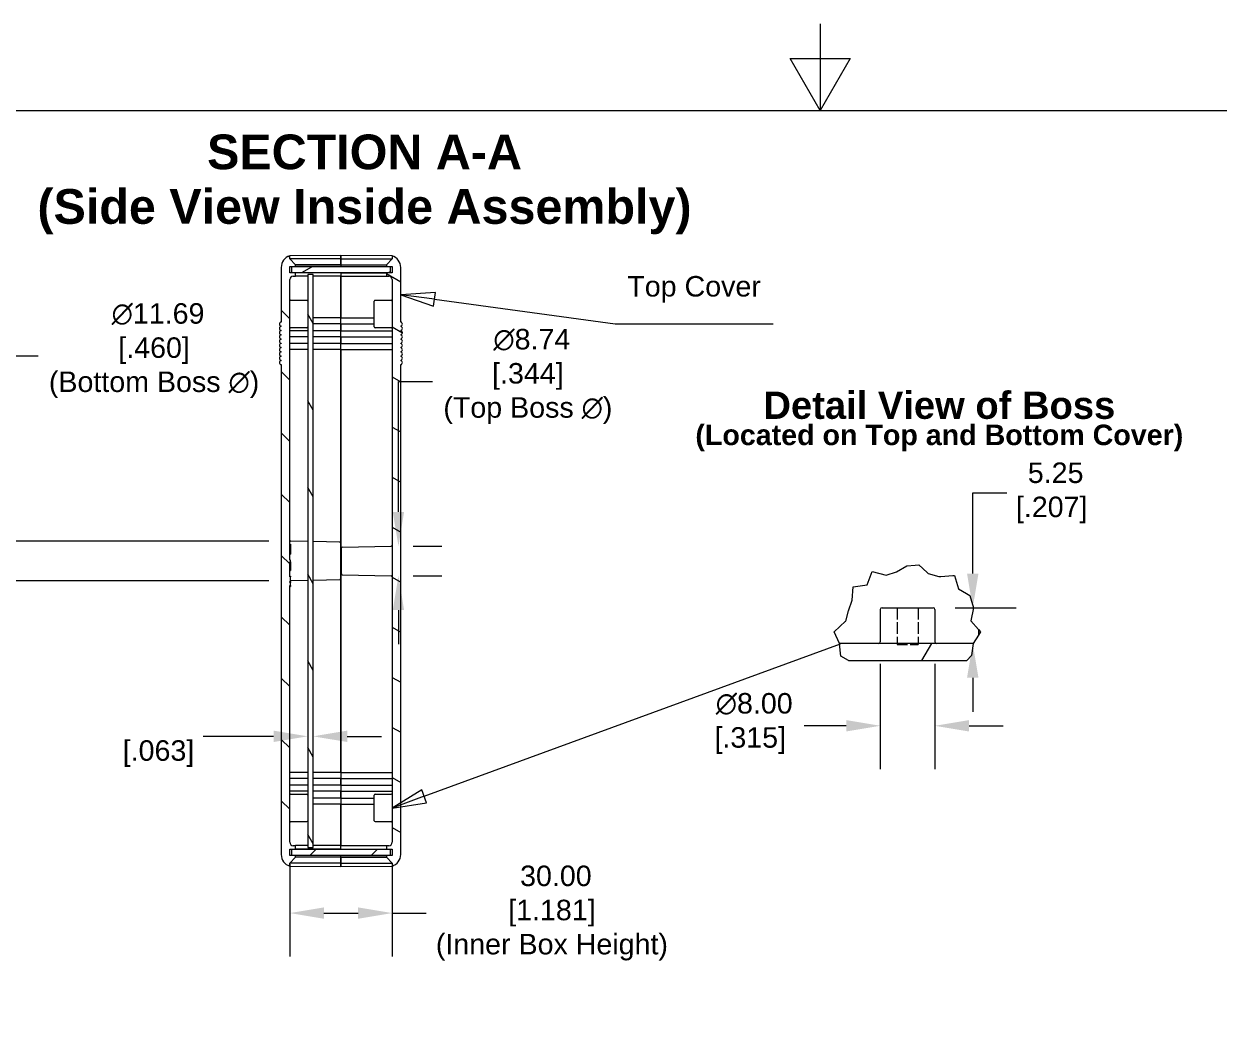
# Model space of a CAD drawing. Header units: millimetres. Extents: x 13 to 1104, y 13 to 850.
# Drawn here: x 325.5 to 675.7, y 557.1 to 850.4 of the extents above; entities that cross this region are included whole.
import ezdxf

# ---------------------------------------------------------------- set-up
doc = ezdxf.new("R2010")
doc.units = ezdxf.units.MM
doc.header["$LTSCALE"] = 4
doc.linetypes.add('DASHED', pattern=[0.2067, 0.1654, -0.0413])
for name, color, linetype, lineweight in [('Border (ANSI)', 7, 'Continuous', 9), ('Break Line (ANSI)', 7, 'Continuous', 9), ('Dimension (ANSI)', 7, 'Continuous', 9), ('Hatch (ANSI)', 7, 'Continuous', 9), ('Hidden (ANSI)', 7, 'DASHED', 9), ('Symbol (ANSI)', 7, 'Continuous', 9), ('Visible (ANSI)', 7, 'Continuous', 9)]:
    doc.layers.add(name, color=color, linetype=linetype, lineweight=lineweight)
doc.styles.add('Label Text (ANSI)', font='ARIALBD.TTF')
doc.styles.add('Note Text (ANSI)', font='ARIAL.TTF')
doc.dimstyles.new('Default - mm (ANSI)', dxfattribs={"dimscale": 4, "dimtxt": 1.5, "dimasz": 2.5, "dimexe": 3.175, "dimexo": 1.6002, "dimgap": 0.8, "dimtad": 0, "dimtih": 1, "dimtoh": 1, "dimrnd": 1e-08, "dimzin": 4, "dimdsep": 46, "dimtxsty": 'Note Text (ANSI)', "dimcen": 0.09, "dimdle": 10, "dimclrd": 256, "dimclre": 256, "dimclrt": 256, "dimadec": 1, "dimazin": 0, "dimtfac": 2.032, "dimtofl": 0, "dimtmove": 0, "dimatfit": 3, "dimfxl": 0, "dimtolj": 1, "dimtzin": 0, "dimlwd": -1, "dimlwe": -1, "dimarcsym": 0})

# ---------------------------------------------------------------- blocks, each defined once
blk = doc.blocks.new('Borders Default Border')
at = {"layer": 'Border (ANSI)', "flags": 128}
for points in [[(139.7, 212.598), (139.7, 206.248), (137.5, 210.058), (141.9, 210.058), (139.7, 206.248)], [(9.652, 9.652), (9.652, 206.248), (269.748, 206.248), (269.748, 9.652), (9.652, 9.652)]]:
    blk.add_lwpolyline(points, dxfattribs=at)
blk = doc.blocks.new('*D23')
at = {"layer": 'Defpoints', "color": 0}
for p in [(433.17, 697.45), (433.17, 688.71), (435.26, 688.71)]:
    blk.add_point(p, dxfattribs=at)
at = {"layer": 'Dimension (ANSI)'}
for p, q in [((435.26, 707.45), (435.26, 745.67)), ((435.26, 745.67), (445.26, 745.67)), ((439.57, 697.45), (447.96, 697.45)), ((439.57, 688.71), (447.96, 688.71)), ((435.26, 678.71), (435.26, 668.71))]:
    blk.add_line(p, q, dxfattribs=at)
for points in [[(433.59, 707.45), (436.92, 707.45), (435.26, 697.45)], [(433.59, 678.71), (436.92, 678.71), (435.26, 688.71)]]:
    blk.add_solid(points, dxfattribs=at)
at = {"layer": 'Dimension (ANSI)', "insert": (473.17, 761.05), "char_height": 6, "attachment_point": 2, "style": 'Note Text (ANSI)'}
blk.add_mtext('\\A1; {\\fAIGDT|b0|i0;\\H6.0000;n\\fArial|b0|i0;\\H6.0000;}8.74\\P[.344]{\\P(Top Boss \\fAIGDT|b0|i0;\\H6.0000;n\\fArial|b0|i0;\\H6.0000;)}', dxfattribs=at)
blk = doc.blocks.new('*D24')
at = {"layer": 'Defpoints', "color": 0}
for p in [(403.66, 698.92), (319.69, 687.23), (403.66, 687.23)]:
    blk.add_point(p, dxfattribs=at)
at = {"layer": 'Dimension (ANSI)'}
for p, q in [((319.69, 708.92), (319.69, 753.2)), ((319.69, 753.2), (329.69, 753.2)), ((397.25, 698.92), (306.99, 698.92)), ((397.26, 687.23), (306.99, 687.23)), ((319.69, 677.23), (319.69, 667.23))]:
    blk.add_line(p, q, dxfattribs=at)
for points in [[(318.02, 708.92), (321.36, 708.92), (319.69, 698.92)], [(318.02, 677.23), (321.36, 677.23), (319.69, 687.23)]]:
    blk.add_solid(points, dxfattribs=at)
at = {"layer": 'Dimension (ANSI)', "insert": (363.66, 768.58), "char_height": 6, "attachment_point": 2, "style": 'Note Text (ANSI)'}
blk.add_mtext('\\A1; {\\fAIGDT|b0|i0;\\H6.0000;n\\fArial|b0|i0;\\H6.0000;}11.69\\P[.460]{\\P(Bottom Boss \\fAIGDT|b0|i0;\\H6.0000;n\\fArial|b0|i0;\\H6.0000;)}', dxfattribs=at)
blk = doc.blocks.new('*D25')
at = {"layer": 'Defpoints', "color": 0}
for p in [(403.41, 610.68), (433.41, 610.68), (433.41, 589.94)]:
    blk.add_point(p, dxfattribs=at)
at = {"layer": 'Dimension (ANSI)'}
for p, q in [((403.41, 604.28), (403.41, 577.24)), ((433.41, 604.28), (433.41, 577.24)), ((413.41, 589.94), (423.41, 589.94)), ((433.41, 589.94), (443.41, 589.94))]:
    blk.add_line(p, q, dxfattribs=at)
for points in [[(413.41, 591.61), (413.41, 588.27), (403.41, 589.94)], [(423.41, 591.61), (423.41, 588.27), (433.41, 589.94)]]:
    blk.add_solid(points, dxfattribs=at)
at = {"layer": 'Dimension (ANSI)', "insert": (480.21, 589.94), "char_height": 6, "attachment_point": 5, "style": 'Note Text (ANSI)'}
blk.add_mtext('\\A1; 30.00\\P[1.181]{\\P(Inner Box Height)}', dxfattribs=at)
blk = doc.blocks.new('*D26')
at = {"layer": 'Defpoints', "color": 0}
for p in [(408.66, 641.71), (410.26, 641.71), (410.26, 641.71)]:
    blk.add_point(p, dxfattribs=at)
at = {"layer": 'Dimension (ANSI)'}
for p, q in [((398.66, 641.71), (378.09, 641.71)), ((420.26, 641.71), (430.26, 641.71))]:
    blk.add_line(p, q, dxfattribs=at)
for points in [[(398.66, 643.38), (398.66, 640.05), (408.66, 641.71)], [(420.26, 643.38), (420.26, 640.05), (410.26, 641.71)]]:
    blk.add_solid(points, dxfattribs=at)
at = {"layer": 'Dimension (ANSI)', "insert": (364.96, 650.56), "char_height": 6, "attachment_point": 2, "style": 'Note Text (ANSI)'}
blk.add_mtext('\\A1; \\P[.063]', dxfattribs=at)
blk = doc.blocks.new('Balloon2')
at = {"layer": 'Symbol (ANSI)'}
for p, q in [((111.522, 192.929), (108.978, 192.768)), ((111.455, 192.433), (108.978, 192.768)), ((108.978, 192.768), (111.388, 191.938)), ((111.388, 191.938), (111.522, 192.929)), ((111.455, 192.433), (124.676, 190.646)), ((124.676, 190.646), (136.258, 190.646))]:
    blk.add_line(p, q, dxfattribs=at)
at = {"layer": 'Symbol (ANSI)', "flags": 128}
blk.add_lwpolyline([(111.522, 192.929), (108.978, 192.768), (111.388, 191.938), (111.522, 192.929)], dxfattribs=at)
at = {"layer": 'Symbol (ANSI)'}
blk.add_solid([(111.522, 192.929), (108.978, 192.768), (111.388, 191.938), (111.522, 192.929)], dxfattribs=at)
at = {"layer": 'Symbol (ANSI)', "insert": (130.467, 193.158), "char_height": 1.5, "attachment_point": 5, "style": 'Note Text (ANSI)'}
blk.add_mtext('Top Cover', dxfattribs=at)
blk = doc.blocks.new('Balloon5')
at = {"layer": 'Symbol (ANSI)'}
for p, q in [((110.7, 156.036), (141.18, 167.209)), ((110.528, 156.505), (108.353, 155.175)), ((110.7, 156.036), (108.353, 155.175)), ((110.872, 155.566), (110.528, 156.505)), ((108.353, 155.175), (110.872, 155.566))]:
    blk.add_line(p, q, dxfattribs=at)
at = {"layer": 'Symbol (ANSI)', "flags": 128}
blk.add_lwpolyline([(110.528, 156.505), (108.353, 155.175), (110.872, 155.566), (110.528, 156.505)], dxfattribs=at)
at = {"layer": 'Symbol (ANSI)'}
blk.add_solid([(110.528, 156.505), (108.353, 155.175), (110.872, 155.566), (110.528, 156.505)], dxfattribs=at)
blk = doc.blocks.new('*D41')
at = {"layer": 'Defpoints', "color": 0}
for p in [(576.42, 669.38), (592.42, 669.38), (592.42, 644.8)]:
    blk.add_point(p, dxfattribs=at)
at = {"layer": 'Dimension (ANSI)'}
for p, q in [((576.42, 662.98), (576.42, 632.1)), ((592.42, 662.98), (592.42, 632.1)), ((566.42, 644.8), (554.09, 644.8)), ((602.42, 644.8), (612.42, 644.8))]:
    blk.add_line(p, q, dxfattribs=at)
for points in [[(566.42, 646.47), (566.42, 643.13), (576.42, 644.8)], [(602.42, 646.47), (602.42, 643.13), (592.42, 644.8)]]:
    blk.add_solid(points, dxfattribs=at)
at = {"layer": 'Dimension (ANSI)', "insert": (538.32, 654.39), "char_height": 6, "attachment_point": 2, "style": 'Note Text (ANSI)'}
blk.add_mtext('\\A1; {\\fAIGDT|b0|i0;\\H6.0000;n\\fArial|b0|i0;\\H6.0000;}8.00\\P[.315]', dxfattribs=at)
blk = doc.blocks.new('*D42')
at = {"layer": 'Defpoints', "color": 0}
for p in [(591.92, 679.38), (603.5, 668.88), (603.63, 668.88)]:
    blk.add_point(p, dxfattribs=at)
at = {"layer": 'Dimension (ANSI)'}
for p, q in [((603.5, 689.38), (603.5, 713.06)), ((603.5, 713.06), (613.5, 713.06)), ((598.32, 679.38), (616.2, 679.38)), ((597.22, 668.88), (590.8, 668.88)), ((603.5, 658.88), (603.5, 648.88))]:
    blk.add_line(p, q, dxfattribs=at)
for points in [[(601.84, 689.38), (605.17, 689.38), (603.5, 679.38)], [(601.84, 658.88), (605.17, 658.88), (603.5, 668.88)]]:
    blk.add_solid(points, dxfattribs=at)
at = {"layer": 'Dimension (ANSI)', "insert": (626.63, 721.92), "char_height": 6, "attachment_point": 2, "style": 'Note Text (ANSI)'}
blk.add_mtext('\\A1; 5.25\\P[.207]', dxfattribs=at)

msp = doc.modelspace()

# ---------------------------------------------------------------- hatches: boundary and pattern name
at = {"layer": 'Hatch (ANSI)'}
h = msp.add_hatch(dxfattribs=at)
h.set_pattern_fill('ANSI31', color=256, scale=101.6, angle=-90, style=0)
h.set_pattern_definition([(315, (0, 0), (8.98026, 8.98026), [])])
edge = h.paths.add_edge_path()
edge.add_ellipse((401.036, 762.454), major_axis=(0, -0.625), ratio=0.9997389, start_angle=191.53696, end_angle=348.46304)
edge.add_line((400.911, 761.841), (400.911, 761.816))
edge.add_ellipse((401.036, 761.204), major_axis=(0, -0.625), ratio=0.9997389, start_angle=191.53696, end_angle=348.46304)
edge.add_line((400.911, 760.591), (400.911, 760.566))
edge.add_ellipse((401.036, 759.954), major_axis=(0, -0.625), ratio=0.9997389, start_angle=191.53696, end_angle=348.46304)
edge.add_line((400.911, 759.341), (400.911, 759.316))
edge.add_ellipse((401.036, 758.704), major_axis=(0, -0.625), ratio=0.9997389, start_angle=191.53696, end_angle=348.46304)
edge.add_line((400.911, 758.091), (400.911, 758.066))
edge.add_ellipse((401.036, 757.454), major_axis=(0, -0.625), ratio=0.9997389, start_angle=191.53696, end_angle=348.46304)
edge.add_line((400.911, 756.841), (400.911, 756.816))
edge.add_ellipse((401.036, 756.204), major_axis=(0, -0.625), ratio=0.9997389, start_angle=191.53696, end_angle=348.46304)
edge.add_line((400.911, 755.591), (400.911, 755.566))
edge.add_ellipse((401.036, 754.954), major_axis=(0, -0.625), ratio=0.9997389, start_angle=191.53696, end_angle=348.46304)
edge.add_line((400.911, 754.341), (400.911, 754.316))
edge.add_ellipse((401.036, 753.704), major_axis=(0, -0.625), ratio=0.9997389, start_angle=191.53696, end_angle=348.46304)
edge.add_line((400.911, 753.091), (400.911, 753.066))
edge.add_ellipse((401.036, 752.454), major_axis=(0, -0.625), ratio=0.9997389, start_angle=191.53696, end_angle=348.46304)
edge.add_line((400.911, 751.841), (400.911, 751.816))
edge.add_ellipse((401.036, 751.204), major_axis=(0, -0.625), ratio=0.9997389, start_angle=191.53696, end_angle=348.46304)
edge.add_line((400.911, 750.591), (400.911, 607.079))
edge.add_ellipse((404.411, 607.079), major_axis=(-3.5, 0), ratio=1, start_angle=0, end_angle=73.39845)
edge.add_line((403.411, 603.725), (403.411, 604.579))
edge.add_line((403.411, 604.579), (405.111, 606.349))
edge.add_line((405.111, 606.349), (405.111, 606.849))
edge.add_line((405.111, 606.849), (403.411, 606.849))
edge.add_line((403.411, 606.849), (403.411, 608.679))
edge.add_line((403.411, 608.679), (405.111, 608.679))
edge.add_line((405.111, 608.679), (405.111, 609.679))
edge.add_line((405.111, 609.679), (404.411, 609.679))
edge.add_ellipse((404.411, 610.679), major_axis=(0, -1), ratio=1, start_angle=270, end_angle=360, ccw=False)
edge.add_line((403.411, 610.679), (403.411, 685.864))
edge.add_line((403.411, 685.864), (403.661, 685.864))
edge.add_line((403.661, 685.864), (403.661, 686.798))
edge.add_line((403.661, 686.798), (403.411, 686.798))
edge.add_line((403.411, 686.798), (403.411, 687.086))
edge.add_line((403.411, 687.086), (403.661, 687.086))
edge.add_line((403.661, 687.086), (403.661, 688.401))
edge.add_line((403.661, 688.401), (403.411, 688.401))
edge.add_line((403.411, 688.401), (403.411, 692.825))
edge.add_line((403.411, 692.825), (403.661, 692.825))
edge.add_line((403.661, 692.825), (403.661, 693.311))
edge.add_line((403.661, 693.311), (403.411, 693.311))
edge.add_line((403.411, 693.311), (403.411, 775.479))
edge.add_ellipse((404.411, 775.479), major_axis=(-1, 0), ratio=1, start_angle=270, end_angle=360, ccw=False)
edge.add_line((404.411, 776.479), (405.111, 776.479))
edge.add_line((405.111, 776.479), (405.111, 777.479))
edge.add_line((405.111, 777.479), (403.411, 777.479))
edge.add_line((403.411, 777.479), (403.411, 779.309))
edge.add_line((403.411, 779.309), (405.111, 779.309))
edge.add_line((405.111, 779.309), (405.111, 779.809))
edge.add_line((405.111, 779.809), (403.411, 781.579))
edge.add_line((403.411, 781.579), (403.411, 782.433))
edge.add_ellipse((404.411, 779.079), major_axis=(-1, 3.354), ratio=1, start_angle=0, end_angle=73.39845)
edge.add_line((400.911, 779.079), (400.911, 763.066))
h = msp.add_hatch(dxfattribs=at)
h.set_pattern_fill('ANSI31', color=256, scale=101.6, angle=-75, style=0)
h.set_pattern_definition([(330, (0, 0), (6.35, 10.99852), [])])
edge = h.paths.add_edge_path()
edge.add_ellipse((435.786, 762.454), major_axis=(0, -0.625), ratio=0.9997389, start_angle=11.53696, end_angle=168.46304)
edge.add_line((435.911, 763.066), (435.911, 779.079))
edge.add_ellipse((432.411, 779.079), major_axis=(3.5, 0), ratio=1, start_angle=0, end_angle=73.39845)
edge.add_line((433.411, 782.433), (433.411, 781.579))
edge.add_line((433.411, 781.579), (431.711, 779.809))
edge.add_line((431.711, 779.809), (431.711, 779.309))
edge.add_line((431.711, 779.309), (433.411, 779.309))
edge.add_line((433.411, 779.309), (433.411, 777.479))
edge.add_line((433.411, 777.479), (431.711, 777.479))
edge.add_line((431.711, 777.479), (431.711, 776.479))
edge.add_line((431.711, 776.479), (432.411, 776.479))
edge.add_ellipse((432.411, 775.479), major_axis=(0, 1), ratio=1, start_angle=270, end_angle=360, ccw=False)
edge.add_line((433.411, 775.479), (433.411, 610.679))
edge.add_ellipse((432.411, 610.679), major_axis=(1, 0), ratio=1, start_angle=270, end_angle=360, ccw=False)
edge.add_line((432.411, 609.679), (431.711, 609.679))
edge.add_line((431.711, 609.679), (431.711, 608.679))
edge.add_line((431.711, 608.679), (433.411, 608.679))
edge.add_line((433.411, 608.679), (433.411, 606.849))
edge.add_line((433.411, 606.849), (431.711, 606.849))
edge.add_line((431.711, 606.849), (431.711, 606.349))
edge.add_line((431.711, 606.349), (433.411, 604.579))
edge.add_line((433.411, 604.579), (433.411, 603.725))
edge.add_ellipse((432.411, 607.079), major_axis=(1, -3.354), ratio=1, start_angle=0, end_angle=73.39845)
edge.add_line((435.911, 607.079), (435.911, 750.591))
edge.add_ellipse((435.786, 751.204), major_axis=(0, -0.625), ratio=0.9997389, start_angle=11.53696, end_angle=168.46304)
edge.add_line((435.911, 751.816), (435.911, 751.841))
edge.add_ellipse((435.786, 752.454), major_axis=(0, -0.625), ratio=0.9997389, start_angle=11.53696, end_angle=168.46304)
edge.add_line((435.911, 753.066), (435.911, 753.091))
edge.add_ellipse((435.786, 753.704), major_axis=(0, -0.625), ratio=0.9997389, start_angle=11.53696, end_angle=168.46304)
edge.add_line((435.911, 754.316), (435.911, 754.341))
edge.add_ellipse((435.786, 754.954), major_axis=(0, -0.625), ratio=0.9997389, start_angle=11.53696, end_angle=168.46304)
edge.add_line((435.911, 755.566), (435.911, 755.591))
edge.add_ellipse((435.786, 756.204), major_axis=(0, -0.625), ratio=0.9997389, start_angle=11.53696, end_angle=168.46304)
edge.add_line((435.911, 756.816), (435.911, 756.841))
edge.add_ellipse((435.786, 757.454), major_axis=(0, -0.625), ratio=0.9997389, start_angle=11.53696, end_angle=168.46304)
edge.add_line((435.911, 758.066), (435.911, 758.091))
edge.add_ellipse((435.786, 758.704), major_axis=(0, -0.625), ratio=0.9997389, start_angle=11.53696, end_angle=168.46304)
edge.add_line((435.911, 759.316), (435.911, 759.341))
edge.add_ellipse((435.786, 759.954), major_axis=(0, -0.625), ratio=0.9997389, start_angle=11.53696, end_angle=168.46304)
edge.add_line((435.911, 760.566), (435.911, 760.591))
edge.add_ellipse((435.786, 761.204), major_axis=(0, -0.625), ratio=0.9997389, start_angle=11.53696, end_angle=168.46304)
edge.add_line((435.911, 761.816), (435.911, 761.841))
h = msp.add_hatch(dxfattribs=at)
h.set_pattern_fill('ANSI31', color=256, scale=101.6, angle=-15, style=0)
h.set_pattern_definition([(30, (0, 0), (-6.35, 10.99852), [])])
h.paths.add_polyline_path([(403.911, 777.569), (432.911, 777.569), (432.911, 779.219), (403.911, 779.219)])
h = msp.add_hatch(dxfattribs=at)
h.set_pattern_fill('ANSI31', color=256, scale=101.6, angle=-105, style=0)
h.set_pattern_definition([(300, (0, 0), (10.99852, 6.35), [])])
h.paths.add_polyline_path([(408.661, 609.179), (410.261, 609.179), (410.261, 776.979), (408.661, 776.979)])
h = msp.add_hatch(dxfattribs=at)
h.set_pattern_fill('ANSI31', color=256, scale=203.2, angle=195, style=0)
h.set_pattern_definition([(240, (0, 0), (21.99705, -12.7), [])])
h.paths.add_polyline_path([(603.117, 665.408), (601.786, 663.879), (567.101, 663.879), (564.817, 665.216), (564.46, 668.796), (564.422, 668.879), (603.626, 668.879), (603.616, 668.864)])
h = msp.add_hatch(dxfattribs=at)
h.set_pattern_fill('ANSI31', color=256, scale=101.6, style=0)
h.set_pattern_definition([(45, (0, 0), (-8.98026, 8.98026), [])])
h.paths.add_polyline_path([(403.911, 606.939), (432.911, 606.939), (432.911, 608.589), (403.911, 608.589)])

# ---------------------------------------------------------------- linework, layer by layer
at = {"layer": 'Break Line (ANSI)'}
for p, q in [((572.609, 686.132), (574.019, 689.968)), ((574.019, 689.968), (578.159, 688.962)), ((578.159, 688.962), (581.12, 689.919)), ((581.12, 689.919), (584.23, 691.64)), ((584.23, 691.64), (586.664, 691.827)), ((586.664, 691.827), (587.691, 691.906)), ((587.691, 691.906), (590.164, 689.664)), ((590.164, 689.664), (590.459, 689.395)), ((590.459, 689.395), (593.597, 688.506)), ((593.597, 688.506), (594.164, 688.548)), ((594.164, 688.548), (597.664, 688.804)), ((597.664, 688.804), (598.122, 688.837)), ((598.122, 688.837), (599.336, 684.957)), ((568.166, 681.557), (568.443, 685.529)), ((568.443, 685.529), (572.609, 686.132)), ((599.336, 684.957), (601.664, 683.539)), ((601.664, 683.539), (602.668, 682.927)), ((602.668, 682.927), (603.733, 679.38)), ((567.093, 678.52), (568.166, 681.557)), ((603.733, 679.38), (602.952, 675.583)), ((566.296, 675.444), (567.093, 678.52)), ((562.89, 672.282), (566.264, 675.414)), ((566.264, 675.414), (566.296, 675.444)), ((602.952, 675.583), (605.164, 672.986)), ((605.164, 672.986), (605.763, 672.282)), ((564.422, 668.879), (562.89, 672.282)), ((564.46, 668.796), (564.422, 668.879)), ((564.817, 665.216), (564.46, 668.796)), ((603.616, 668.864), (603.117, 665.408)), ((603.626, 668.879), (603.616, 668.864)), ((605.164, 671.328), (603.626, 668.879)), ((605.763, 672.282), (605.164, 671.328)), ((603.117, 665.408), (601.786, 663.879)), ((567.101, 663.879), (564.817, 665.216))]:
    msp.add_line(p, q, dxfattribs=at)
at = {"layer": 'Hidden (ANSI)', "ltscale": 5.142581}
for p, q in [((581.374, 679.379), (581.374, 668.579)), ((587.474, 679.379), (587.474, 668.579))]:
    msp.add_line(p, q, dxfattribs=at)
at = {"layer": 'Hidden (ANSI)', "ltscale": 4.562533}
msp.add_line((581.374, 668.579), (587.474, 668.579), dxfattribs=at)
at = {"layer": 'Visible (ANSI)'}
for p, q in [((418.411, 782.579), (403.411, 782.433)), ((403.411, 781.579), (403.411, 782.433)), ((405.111, 779.809), (403.411, 781.579)), ((418.411, 781.579), (403.411, 781.579)), ((418.411, 782.579), (418.411, 781.579)), ((433.411, 782.433), (418.411, 782.579)), ((418.411, 781.579), (418.411, 782.579)), ((418.411, 781.579), (418.411, 779.809)), ((418.411, 779.809), (418.411, 781.579)), ((418.411, 781.579), (433.411, 781.579)), ((433.411, 781.579), (431.711, 779.809)), ((433.411, 782.433), (433.411, 781.579)), ((400.911, 779.079), (400.911, 763.066)), ((403.411, 777.479), (403.411, 779.309)), ((403.411, 779.309), (405.111, 779.309)), ((405.111, 777.479), (403.411, 777.479)), ((432.911, 779.219), (403.911, 779.219)), ((403.911, 779.219), (403.911, 777.569)), ((403.911, 777.569), (432.911, 777.569)), ((405.111, 779.309), (405.111, 779.809)), ((418.411, 779.809), (405.111, 779.809)), ((418.411, 779.309), (405.111, 779.309)), ((405.111, 776.479), (405.111, 777.479)), ((418.411, 777.479), (405.111, 777.479)), ((418.411, 779.809), (418.411, 779.309)), ((418.411, 779.809), (418.411, 779.309)), ((418.411, 779.809), (431.711, 779.809)), ((418.411, 779.309), (418.411, 779.219)), ((418.411, 779.309), (431.711, 779.309)), ((418.411, 779.219), (418.411, 779.309)), ((418.411, 777.569), (418.411, 777.479)), ((418.411, 777.479), (418.411, 777.569)), ((418.411, 777.479), (418.411, 776.456)), ((418.411, 777.479), (431.711, 777.479)), ((418.411, 777.479), (418.411, 776.456)), ((431.711, 779.809), (431.711, 779.309)), ((431.711, 779.309), (433.411, 779.309)), ((433.411, 777.479), (431.711, 777.479)), ((431.711, 777.479), (431.711, 776.479)), ((432.911, 777.569), (432.911, 779.219)), ((433.411, 779.309), (433.411, 777.479)), ((435.911, 763.066), (435.911, 779.079)), ((403.411, 693.311), (403.411, 775.479)), ((404.411, 776.479), (405.111, 776.479)), ((405.111, 776.456), (405.111, 776.479)), ((408.661, 776.456), (405.111, 776.456)), ((410.261, 776.979), (408.661, 776.979)), ((408.661, 776.979), (408.661, 609.179)), ((410.261, 609.179), (410.261, 776.979)), ((418.411, 776.456), (410.261, 776.456)), ((418.411, 774.479), (418.411, 776.456)), ((418.411, 776.456), (418.411, 774.479)), ((418.411, 776.456), (431.711, 776.456)), ((418.411, 774.479), (418.411, 764.279)), ((418.411, 764.279), (418.411, 774.479)), ((431.711, 776.479), (432.411, 776.479)), ((431.711, 776.479), (431.711, 776.456)), ((433.411, 775.479), (433.411, 610.679)), ((408.411, 769.399), (403.661, 769.399)), ((428.161, 761.649), (428.161, 769.149)), ((433.161, 769.399), (428.411, 769.399)), ((418.411, 764.279), (410.261, 764.279)), ((418.411, 762.529), (418.411, 764.279)), ((418.411, 762.529), (418.411, 764.279)), ((418.411, 764.279), (428.161, 764.279)), ((400.911, 761.841), (400.911, 761.816)), ((400.911, 760.591), (400.911, 760.566)), ((408.661, 760.529), (403.411, 760.529)), ((408.411, 761.399), (403.661, 761.399)), ((418.411, 762.529), (410.261, 762.529)), ((418.411, 760.529), (410.261, 760.529)), ((418.411, 762.529), (418.411, 760.529)), ((418.411, 760.529), (418.411, 762.529)), ((418.411, 762.529), (428.161, 762.529)), ((418.411, 758.779), (418.411, 760.529)), ((418.411, 758.779), (418.411, 760.529)), ((418.411, 760.529), (433.411, 760.529)), ((433.161, 761.399), (428.411, 761.399)), ((435.911, 761.816), (435.911, 761.841)), ((435.911, 760.566), (435.911, 760.591)), ((400.911, 759.341), (400.911, 759.316)), ((400.911, 758.091), (400.911, 758.066)), ((400.911, 756.841), (400.911, 756.816)), ((408.661, 758.779), (403.411, 758.779)), ((408.661, 756.779), (403.411, 756.779)), ((418.411, 758.779), (410.261, 758.779)), ((418.411, 756.779), (410.261, 756.779)), ((418.411, 758.779), (418.411, 756.779)), ((418.411, 756.779), (418.411, 758.779)), ((418.411, 758.779), (433.411, 758.779)), ((418.411, 755.029), (418.411, 756.779)), ((418.411, 755.029), (418.411, 756.779)), ((418.411, 756.779), (433.411, 756.779)), ((435.911, 759.316), (435.911, 759.341)), ((435.911, 758.066), (435.911, 758.091)), ((435.911, 756.816), (435.911, 756.841)), ((400.911, 755.591), (400.911, 755.566)), ((400.911, 754.341), (400.911, 754.316)), ((400.911, 753.091), (400.911, 753.066)), ((408.661, 755.029), (403.411, 755.029)), ((418.411, 755.029), (410.261, 755.029)), ((418.411, 755.029), (418.411, 631.129)), ((418.411, 631.129), (418.411, 755.029)), ((418.411, 755.029), (433.411, 755.029)), ((435.911, 755.566), (435.911, 755.591)), ((435.911, 754.316), (435.911, 754.341)), ((435.911, 753.066), (435.911, 753.091)), ((400.911, 751.841), (400.911, 751.816)), ((400.911, 750.591), (400.911, 607.079)), ((435.911, 751.816), (435.911, 751.841)), ((435.911, 607.079), (435.911, 750.591)), ((403.411, 698.032), (403.661, 698.032)), ((408.661, 698.814), (403.656, 698.923)), ((403.661, 698.032), (403.661, 695.032)), ((418.041, 698.61), (410.261, 698.779)), ((418.286, 698.36), (418.286, 687.798)), ((418.536, 689.273), (418.536, 696.885)), ((418.781, 697.135), (433.166, 697.448)), ((403.411, 695.032), (403.661, 695.032)), ((403.661, 693.311), (403.411, 693.311)), ((403.661, 692.825), (403.661, 693.311)), ((403.411, 688.401), (403.411, 692.825)), ((403.411, 692.825), (403.661, 692.825)), ((403.411, 690.311), (403.661, 690.311)), ((403.661, 692.825), (403.661, 692.436)), ((403.661, 692.436), (403.661, 690.311)), ((403.411, 688.641), (403.661, 688.641)), ((403.661, 688.401), (403.411, 688.401)), ((403.411, 686.798), (403.411, 687.086)), ((403.411, 687.086), (403.661, 687.086)), ((403.661, 686.798), (403.411, 686.798)), ((403.661, 688.641), (403.661, 688.401)), ((403.661, 687.086), (403.661, 688.401)), ((408.661, 687.343), (403.661, 687.234)), ((403.661, 687.086), (403.661, 687.029)), ((403.661, 687.029), (403.661, 686.798)), ((403.661, 685.864), (403.661, 686.798)), ((418.041, 687.548), (410.261, 687.378)), ((418.781, 689.023), (433.166, 688.709)), ((403.411, 610.679), (403.411, 685.864)), ((403.411, 685.864), (403.661, 685.864)), ((403.411, 685.579), (403.661, 685.579)), ((403.661, 685.864), (403.661, 685.579)), ((576.924, 679.379), (591.924, 679.379)), ((576.424, 678.879), (576.424, 669.379)), ((592.424, 678.879), (592.424, 669.379)), ((605.164, 672.986), (605.164, 671.328)), ((603.626, 668.879), (564.422, 668.879)), ((567.101, 663.879), (601.786, 663.879)), ((408.661, 631.129), (403.411, 631.129)), ((418.411, 631.129), (410.261, 631.129)), ((418.411, 631.129), (418.411, 629.379)), ((418.411, 631.129), (418.411, 629.379)), ((418.411, 631.129), (433.411, 631.129)), ((408.661, 629.379), (403.411, 629.379)), ((408.661, 627.379), (403.411, 627.379)), ((418.411, 629.379), (410.261, 629.379)), ((418.411, 627.379), (410.261, 627.379)), ((418.411, 629.379), (418.411, 627.379)), ((418.411, 627.379), (418.411, 629.379)), ((418.411, 629.379), (433.411, 629.379)), ((418.411, 627.379), (418.411, 625.629)), ((418.411, 627.379), (418.411, 625.629)), ((418.411, 627.379), (433.411, 627.379)), ((408.661, 625.629), (403.411, 625.629)), ((403.661, 624.759), (408.411, 624.759)), ((418.411, 625.629), (410.261, 625.629)), ((418.411, 623.629), (410.261, 623.629)), ((418.411, 625.629), (418.411, 623.629)), ((418.411, 623.629), (418.411, 625.629)), ((418.411, 625.629), (433.411, 625.629)), ((418.411, 623.629), (418.411, 621.879)), ((418.411, 623.629), (418.411, 621.879)), ((418.411, 623.629), (428.161, 623.629)), ((428.161, 617.009), (428.161, 624.509)), ((428.411, 624.759), (433.161, 624.759)), ((418.411, 621.879), (410.261, 621.879)), ((418.411, 621.879), (418.411, 611.679)), ((418.411, 611.679), (418.411, 621.879)), ((418.411, 621.879), (428.161, 621.879)), ((403.661, 616.759), (408.411, 616.759)), ((428.411, 616.759), (433.161, 616.759)), ((405.111, 609.679), (404.411, 609.679)), ((405.111, 609.679), (405.111, 609.702)), ((408.661, 609.702), (405.111, 609.702)), ((405.111, 608.679), (405.111, 609.679)), ((418.411, 609.702), (410.261, 609.702)), ((418.411, 609.702), (418.411, 611.679)), ((418.411, 611.679), (418.411, 609.702)), ((418.411, 608.679), (418.411, 609.702)), ((418.411, 608.679), (418.411, 609.702)), ((418.411, 609.702), (431.711, 609.702)), ((431.711, 609.702), (431.711, 609.679)), ((432.411, 609.679), (431.711, 609.679)), ((431.711, 609.679), (431.711, 608.679)), ((403.411, 606.849), (403.411, 608.679)), ((403.411, 608.679), (405.111, 608.679)), ((405.111, 606.849), (403.411, 606.849)), ((403.411, 604.579), (405.111, 606.349)), ((432.911, 608.589), (403.911, 608.589)), ((403.911, 608.589), (403.911, 606.939)), ((403.911, 606.939), (432.911, 606.939)), ((418.411, 608.679), (405.111, 608.679)), ((405.111, 606.349), (405.111, 606.849)), ((418.411, 606.849), (405.111, 606.849)), ((418.411, 606.349), (405.111, 606.349)), ((408.661, 609.179), (410.261, 609.179)), ((418.411, 608.679), (418.411, 608.589)), ((418.411, 608.679), (431.711, 608.679)), ((418.411, 608.589), (418.411, 608.679)), ((418.411, 606.939), (418.411, 606.849)), ((418.411, 606.849), (418.411, 606.939)), ((418.411, 606.349), (418.411, 606.849)), ((418.411, 606.849), (431.711, 606.849)), ((418.411, 606.349), (418.411, 606.849)), ((418.411, 606.349), (418.411, 604.579)), ((418.411, 606.349), (431.711, 606.349)), ((418.411, 604.579), (418.411, 606.349)), ((431.711, 608.679), (433.411, 608.679)), ((433.411, 606.849), (431.711, 606.849)), ((431.711, 606.849), (431.711, 606.349)), ((431.711, 606.349), (433.411, 604.579)), ((432.911, 606.939), (432.911, 608.589)), ((433.411, 608.679), (433.411, 606.849)), ((403.411, 603.725), (403.411, 604.579)), ((418.411, 604.579), (403.411, 604.579)), ((403.411, 603.725), (418.411, 603.579)), ((418.411, 604.579), (418.411, 603.579)), ((418.411, 604.579), (433.411, 604.579)), ((418.411, 603.579), (418.411, 604.579)), ((418.411, 603.579), (433.411, 603.725)), ((433.411, 604.579), (433.411, 603.725))]:
    msp.add_line(p, q, dxfattribs=at)
for centre, radius, start, end in [((404.411, 779.079), 3.5, 106.60155, 180), ((432.411, 779.079), 3.5, 0, 73.39845), ((404.411, 775.479), 1, 90, 180), ((432.411, 775.479), 1, 0, 90), ((403.661, 769.649), 0.25, 180, 270), ((408.411, 769.149), 0.25, 0, 90), ((428.411, 769.149), 0.25, 90, 180), ((433.161, 769.649), 0.25, 270, 0), ((403.661, 761.149), 0.25, 90, 180), ((408.411, 761.649), 0.25, 270, 0), ((428.411, 761.649), 0.25, 180, 270), ((433.161, 761.149), 0.25, 0, 90), ((403.661, 699.173), 0.25, 180, 268.75), ((418.036, 698.36), 0.25, 0, 88.75), ((418.786, 696.885), 0.25, 91.25, 180), ((433.161, 697.698), 0.25, 271.25, 0), ((418.036, 687.798), 0.25, 271.25, 0), ((418.786, 689.273), 0.25, 180, 268.75), ((433.161, 688.459), 0.25, 0, 88.75), ((576.924, 678.879), 0.5, 90, 180), ((591.924, 678.879), 0.5, 0, 90), ((575.924, 669.379), 0.5, 270, 0), ((592.924, 669.379), 0.5, 180, 270), ((403.661, 625.009), 0.25, 180, 270), ((408.411, 624.509), 0.25, 0, 90), ((428.411, 624.509), 0.25, 90, 180), ((433.161, 625.009), 0.25, 270, 0), ((403.661, 616.509), 0.25, 90, 180), ((408.411, 617.009), 0.25, 270, 0), ((428.411, 617.009), 0.25, 180, 270), ((433.161, 616.509), 0.25, 0, 90), ((404.411, 610.679), 1, 180, 270), ((432.411, 610.679), 1, 270, 0), ((404.411, 607.079), 3.5, 180, 253.39845), ((432.411, 607.079), 3.5, 286.60155, 0)]:
    msp.add_arc(centre, radius, start, end, dxfattribs=at)
for centre, start_param, end_param in [((401.036, 762.454), 3.3429506, 6.0818274), ((401.036, 761.204), 3.3429506, 6.0818274), ((401.036, 759.954), 3.3429506, 6.0818274), ((435.786, 762.454), 0.2013579, 2.9402347), ((435.786, 761.204), 0.2013579, 2.9402347), ((435.786, 759.954), 0.2013579, 2.9402347), ((401.036, 758.704), 3.3429506, 6.0818274), ((401.036, 757.454), 3.3429506, 6.0818274), ((401.036, 756.204), 3.3429506, 6.0818274), ((435.786, 758.704), 0.2013579, 2.9402347), ((435.786, 757.454), 0.2013579, 2.9402347), ((435.786, 756.204), 0.2013579, 2.9402347), ((401.036, 754.954), 3.3429506, 6.0818274), ((401.036, 753.704), 3.3429506, 6.0818274), ((401.036, 752.454), 3.3429506, 6.0818274), ((435.786, 754.954), 0.2013579, 2.9402347), ((435.786, 753.704), 0.2013579, 2.9402347), ((435.786, 752.454), 0.2013579, 2.9402347), ((401.036, 751.204), 3.3429506, 6.0818274), ((435.786, 751.204), 0.2013579, 2.9402347)]:
    msp.add_ellipse(centre, major_axis=(0, -0.625), ratio=0.9997389, start_param=start_param, end_param=end_param, dxfattribs=at)

# ---------------------------------------------------------------- block references
at = {"xscale": 4, "yscale": 4, "zscale": 4}
msp.add_blockref('Borders Default Border', (0, 0), dxfattribs=at)
at = {"layer": 'Symbol (ANSI)', "xscale": 4, "yscale": 4, "zscale": 4}
for name in ['Balloon2', 'Balloon5']:
    msp.add_blockref(name, (0, 0), dxfattribs=at)

# ---------------------------------------------------------------- texts
at = {"layer": 'Symbol (ANSI)', "char_height": 10.16, "attachment_point": 2, "style": 'Label Text (ANSI)'}
for s, insert, width, line_spacing_factor in [('{\\fArial|b1|i0;SECTION A-A\\P(Side View Inside Assembly)}', (425.307, 817.986), 208.5771, 0.944221), ('{\\fArial|b1|i0;\\H8.0000;Detail View of Boss\\P\\fArial|b1|i0;\\H6.0000;(Located on Top and Bottom Cover)}', (593.713, 742.701), 149.36778, 0.726447)]:
    msp.add_mtext(s, dxfattribs=dict(at, insert=insert, width=width, line_spacing_factor=line_spacing_factor))

# ---------------------------------------------------------------- dimensions: what is measured, and where the dimension line sits
at = {"layer": 'Dimension (ANSI)'}
for base, p1, p2, angle, text, override, picture, middle in [((319.691, 687.234), (403.656, 698.923), (403.661, 687.234), 90, ' {\\fAIGDT|b0|i0;\\H6.0000;n\\fArial|b0|i0;\\H6.0000;}<>\\X[.460]{\\P(Bottom Boss \\fAIGDT|b0|i0;\\H6.0000;n\\fArial|b0|i0;\\H6.0000;)}', {"dimdec": 2, "dimpost": '\\X', "dimtp": 0, "dimtm": 0, "dimtdec": 2, "dimatfit": 1, "dimtvp": -0.333333}, '*D24', (363.656, 753.199)), ((435.257, 688.709), (433.166, 697.448), (433.166, 688.709), 90, ' {\\fAIGDT|b0|i0;\\H6.0000;n\\fArial|b0|i0;\\H6.0000;}<>\\X[.344]{\\P(Top Boss \\fAIGDT|b0|i0;\\H6.0000;n\\fArial|b0|i0;\\H6.0000;)}', {"dimdec": 2, "dimpost": '\\X', "dimtp": 0, "dimtm": 0, "dimtdec": 2, "dimatfit": 1, "dimtvp": -0.333333}, '*D23', (473.166, 745.669)), ((603.505, 668.879), (591.924, 679.379), (603.626, 668.879), 90, ' <>\\X[.207]', {"dimdec": 2, "dimlfac": 0.5, "dimpost": '\\X', "dimtp": 0, "dimtm": 0, "dimtdec": 2, "dimatfit": 1, "dimtvp": -0.25}, '*D42', (626.634, 713.06)), ((592.424, 644.801), (576.424, 669.379), (592.424, 669.379), 180, ' {\\fAIGDT|b0|i0;\\H6.0000;n\\fArial|b0|i0;\\H6.0000;}<>\\X[.315]', {"dimtih": 0, "dimtoh": 0, "dimdec": 2, "dimlfac": 0.5, "dimpost": '\\X', "dimtp": 0, "dimtm": 0, "dimtdec": 2, "dimatfit": 1, "dimtvp": -0.25}, '*D41', (538.317, 644.801)), ((410.261, 641.714), (408.661, 641.714), (410.261, 641.714), 180, ' \\X[.063]', {"dimtih": 0, "dimtoh": 0, "dimdec": 2, "dimpost": '\\X', "dimse1": 1, "dimse2": 1, "dimtp": 0, "dimtm": 0, "dimtdec": 2, "dimatfit": 1, "dimtvp": -0.25}, '*D26', (364.964, 641.714))]:
    dim = msp.add_linear_dim(base=base, p1=p1, p2=p2, angle=angle, text=text, dimstyle='Default - mm (ANSI)', override=override, dxfattribs=at)
    dim.commit()
    dim.dimension.update_dxf_attribs({"geometry": picture, "text_midpoint": middle, "dimtype": 160})
dim = msp.add_linear_dim(base=(433.411, 589.941), p1=(403.411, 610.679), p2=(433.411, 610.679), text=' <>\\X[1.181]{\\P(Inner Box Height)}', dimstyle='Default - mm (ANSI)', override={"dimtih": 0, "dimtoh": 0, "dimdec": 2, "dimpost": '\\X', "dimtp": 0, "dimtm": 0, "dimtdec": 2, "dimatfit": 2}, dxfattribs=at)
dim.commit()
dim.dimension.update_dxf_attribs({"geometry": '*D25', "text_midpoint": (480.215, 589.941), "dimtype": 160})

doc.saveas('drawing.dxf')
